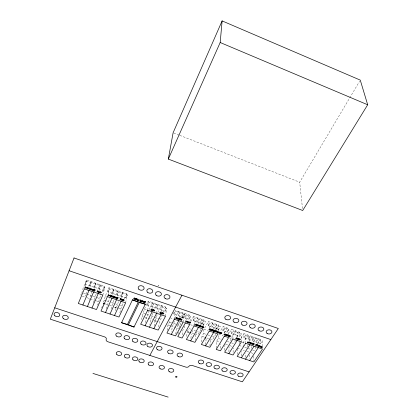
<?xml version="1.0" encoding="UTF-8"?>
<svg xmlns="http://www.w3.org/2000/svg" width="418" height="418" viewBox="0 0 418 418"><rect width="100%" height="100%" fill="white"/><g stroke="black" fill="none" stroke-linecap="round" stroke-linejoin="round"><path stroke-width="0.31" stroke-dasharray="2.09 1.57" d="M247.367 346.992L247.372 345.143M245.549 357.28L245.57 353.476M245.653 343.324L245.706 335.131L262.337 340.79L262.441 345.848M243.908 337.943L243.95 333.658L260.419 339.259L260.492 343.565L243.908 337.943L245.706 335.131M241.416 341.893L241.52 333.71L233.124 330.852L231.368 333.689L239.739 336.527L241.52 333.71M241.4 355.896L241.458 351.465M239.739 336.527L239.807 332.247L231.494 329.415L228.494 334.275M239.133 344.218L239.174 341.762M237.241 354.511L237.351 348.816M237.231 337.31L237.33 332.284L235.559 335.111L235.653 330.831L230.955 338.371L230.882 340.822M235.02 342.211L235.078 339.761M233.092 352.489L233.207 348.063M232.904 339.019L233.124 330.852M231.368 333.689L231.494 329.415M228.902 351.726L229.064 346.674M228.74 334.437L228.907 329.421L224.685 327.984L222.951 330.837L227.162 332.263L228.907 329.421M227.162 332.263L227.319 327.994L223.134 326.573L220.181 331.458M224.712 350.331L224.91 345.284M224.456 333.621L224.685 327.984M222.951 330.837L223.134 326.573M220.542 348.298L220.746 343.889M218.071 330.826L218.327 325.821L216.613 328.684L216.843 324.431L213.922 329.342M216.273 348.152L216.639 341.229L218.327 338.449L218.541 334.175L222.689 335.576L227.319 327.994M213.786 329.374L214.079 324.378L212.375 327.247L212.637 322.999L209.737 327.921M209.94 346.041L210.332 339.756M209.491 327.921L209.815 322.926L220.448 326.542L218.076 330.497M218.729 329.405L208.127 325.81L208.415 321.562L218.943 325.147L216.012 330.048M205.703 344.631L206.095 338.977M201.549 341.955L201.978 336.312L203.623 333.507L203.937 329.248L208.415 321.562M203.028 325.732L203.404 320.747L201.737 323.642L202.072 319.404L199.543 323.814M198.754 323.647L199.12 319.289L197.463 322.189L197.824 317.957L193.748 325.147M195.117 340.456L195.661 334.191L197.286 331.37L199.402 332.085M194.088 325.909L194.819 317.826L205.546 321.473L203.232 325.465M203.869 324.363L193.179 320.737L193.571 316.51L204.188 320.125L201.33 325.079M190.906 338.402L191.319 334.024M190.023 321.327L190.509 316.363L175.346 311.206L173.768 314.158L188.884 319.284L190.509 316.363M186.694 336.354L187.071 332.603M188.884 319.284L189.307 315.057L174.912 310.161M184.662 325.873L184.537 327.085L182.948 329.927L182.274 336.171M185.409 322.335L186.193 314.89L184.578 317.821L185.033 313.605L182.274 318.626M183.152 322.215L184.03 314.158L181.809 318.208M182.42 317.09L182.891 312.873L179.839 318.464M180.336 325.042L180.607 322.623M178.047 334.113L178.261 332.242M178.125 324.927L178.267 323.72M179.113 317.633L179.693 312.68L178.099 315.627L178.596 311.415L175.273 317.575M175.821 334.019L176.563 327.785L179.662 322.126M174.139 321.071L173.841 323.485L172.289 326.353L171.584 331.955M174.348 319.242L175.346 311.206M173.768 314.158L174.144 311.154M167.257 330.513L168.005 324.917L169.546 322.038L169.86 319.629M165.507 316.254L166.62 308.238L149.043 302.256L147.544 305.265L165.068 311.206L166.62 308.238M165.068 311.206L165.659 307.011L148.265 301.091C144.8 307.199 142.804 313.787 141.315 320.543M161.52 311.676L162.241 306.749L160.705 309.728L161.327 305.537L157.241 313.474M158.673 326.996L159.41 322.032L160.92 319.138L161.447 315.527M157.053 314.676L156.593 317.68L155.094 320.585M154.226 326.16L154.9 321.823M156.614 313.254L157.852 305.255L156.327 308.244L156.985 304.058L154.378 309.179M152.654 308.672L153.453 303.761L151.943 306.755L152.627 302.575L148.902 309.994M152.737 313.223L152.256 316.222L150.767 319.133L149.858 324.702M148.615 310.564L147.904 314.759L146.676 317.189M147.679 310.234L149.043 302.256M145.589 322.623L146.117 319.535M147.544 305.265L148.265 301.091M125.651 302.794L127.312 294.868L109.338 288.754L107.969 291.842L125.886 297.919L127.312 294.868M125.886 297.919L126.764 293.77L108.978 287.72L105.336 295.949L104.312 300.093L102.974 303.097M119.888 312.721L120.682 309.038L122.072 306.07L122.97 301.9M121.774 298.217L122.835 293.347L121.424 296.409L122.333 292.266L119.647 298.086M116.502 307.063L117.651 304.581L118.576 300.417M115.587 310.626L116 308.787M117.385 296.075L118.346 291.821L116.951 294.889L117.892 290.75L115.504 296.012M111.141 309.137L111.852 306.075L113.215 303.087L114.171 298.933M112.85 294.538L113.848 290.291L112.463 293.368L113.44 289.235L111.34 293.927M106.391 308.871L109.762 297.444M108.157 293.608L109.338 288.754M107.969 291.842L108.978 287.72M101.762 307.988L102.368 305.542M86.489 280.065L85.314 284.162L103.46 290.317L104.5 286.194L86.489 280.065L83.046 288.42L81.855 292.537M102.833 295.092L104.813 287.218L86.61 281.027L85.314 284.162M97.582 305.265L100.9 294.45M99.019 290.515L100.283 285.677L98.941 288.781L100.017 284.668L97.728 289.993M93.251 303.154L96.297 293.54M94.599 288.357L95.738 284.13L94.411 287.244L95.518 283.138L93.256 288.477M91.997 291.44L89.583 298.604M89.081 300.432L89.415 299.215M89.839 287.406L91.176 282.578L89.87 285.708L91.009 281.601L88.773 286.957M86.369 294.058L87.529 289.935M85.23 285.844L86.61 281.027M80.805 295.082L81.437 293.556M85.518 296.085L86.155 294.565M101.929 292.093L104.5 286.194M103.46 290.317L104.813 287.218M124.324 299.001L126.764 293.77M163.01 312.1L165.659 307.011M174.363 319.258L174.97 318.14M179.008 327.931L180.268 325.648L172.002 322.863M185.294 322.288L186.219 320.622M186.527 320.063L189.307 315.057M190.77 321.499L193.571 316.51M187.196 331.354L188.795 328.517L190.618 329.128M193.179 320.737L194.819 317.826M191.757 332.211L193.043 329.948L195.467 330.763M200.995 329.327L197.771 334.902L195.661 334.191M208.127 325.81L209.815 322.926M302.496 208.572L299.685 182.217L359.595 81.233M215.777 334.316L212.464 339.829L210.369 339.129M236.766 337.075L239.807 332.247M240.888 338.47L243.95 333.658M249.102 341.255L252.206 336.464L252.221 340.759L254.045 337.969L254.076 343.016M253.538 342.107L256.318 337.864L256.365 342.164L258.193 339.379L258.267 344.437M257.274 344.024L260.419 339.259M260.492 343.565L262.337 340.79M82.283 296.158L85.094 297.099M86.777 297.663L95.732 300.667M96.292 300.855L98.523 301.603M105.2 303.844L109.082 305.145M109.636 305.333L111.852 306.075M116.272 307.559L117.928 308.113M118.477 308.301L120.682 309.038M142.089 316.217L143.175 316.583M148.599 318.406L152.622 319.754M156.327 320.998L158.176 321.614M168.005 324.917L169.839 325.528M170.455 325.737L178.695 328.501M192.04 332.979L193.847 333.585M201.978 336.312L204.381 337.117M206.779 337.922L208.577 338.523M216.639 341.229L219.612 342.227M225.553 344.218L227.92 345.017M229.696 345.608L232.058 346.402M237.367 348.184L240.893 349.364M243.239 350.153L244.415 350.55M246.756 351.334L249.682 352.317M250.852 352.708L253.768 353.685M83.548 293.107L92.556 296.137M93.115 296.325L95.361 297.083M97.044 297.647L99.845 298.588M104.312 300.093L105.984 300.652M106.538 300.84L108.769 301.592M111.549 302.527L114.877 303.646M115.431 303.834L117.651 304.581M120.415 305.511L122.072 306.07M143.546 313.291L146.269 314.211M146.817 314.393L148.991 315.125M151.164 315.856L153.881 316.771M154.425 316.954L160.92 319.138M169.546 322.038L171.385 322.659M203.623 333.507L206.032 334.316M207.835 334.922L210.839 335.931M212.563 336.511L214.136 337.044M218.327 338.449L222.501 339.855M227.267 341.459L230.83 342.661M231.42 342.859L233.793 343.653M239.117 345.446L242.654 346.637M246.772 348.022L243.245 346.835L243.286 342.535L248.083 335.064L248.073 339.353L249.88 336.553L249.88 340.968M247.947 348.419L251.469 349.605M252.639 349.997L254.98 350.786M105.336 295.949L106.444 296.32M144.283 309.101L147.993 310.355M170.1 317.816L173.757 319.054M183.774 322.435L184.986 322.848M190.42 324.681L193.435 325.7M203.937 329.248L208.122 330.659M229.189 337.77L232.136 338.768M242.116 342.138L244.452 342.927M173.721 132.997L179.17 135.124M179.777 135.359L299.685 182.217M255.529 346.668L255.555 349.751M253.783 356.225L253.815 360.671M251.458 346.522L251.464 348.372M249.682 354.856L249.682 358.66M215.139 329.039A0.758 0.549 3.6 0 0 216.357 328.72A0.758 0.549 3.6 0 0 215.322 328.104A0.758 0.549 3.6 0 0 215.139 329.039M200.441 324.06A0.763 0.554 4.7 0 0 201.654 323.736A0.763 0.554 4.7 0 0 200.609 323.114A0.763 0.554 4.7 0 0 200.441 324.06M181.36 317.596A0.768 0.559 6.2 0 0 182.572 317.267A0.768 0.559 6.2 0 0 181.506 316.635A0.768 0.559 6.2 0 0 181.36 317.596"/><path stroke-width="0.63" d="M168.323 159.075L220.192 42.511L222.115 20.9L360.264 80.11L367.688 104.772L302.705 210.5L168.323 159.075L173.115 132.757L222.115 20.9M82.868 304.999L88.997 290.421M87.419 306.519L93.622 291.978M91.96 308.029L98.23 293.535M105.508 312.544L111.993 298.186M110.002 314.038L116.559 299.727M114.485 315.533L121.11 301.263M121.554 322.706L132.381 300.019M134.073 326.86L145.208 304.367M145.062 325.716L152.152 311.744M149.456 327.179L156.614 313.254M153.84 328.642L161.066 314.754M149.858 355.41L181.945 295.218M171.27 334.447L178.752 320.731M190.671 340.905L198.445 327.378M205.614 345.885L213.603 332.498M228.839 353.618L237.168 340.456M241.374 357.798L249.88 344.751M252.676 343.559L252.169 343.742L252.77 343.946L252.838 343.361A1.019 0.726 1 0 0 252.425 343.173L252.111 343.141A0.637 0.455 1 0 0 251.829 343.199L251.406 343.779A0.664 0.475 1 0 0 251.495 343.988C253.742 344.881 250.575 343.465 252.488 343.403A0.664 0.475 1 0 1 252.66 343.539M245.533 359.182L254.102 346.177M249.682 360.562L258.308 347.598M158.751 285.468L158.401 285.421M92.948 373.415L168.141 397.1M54.721 307.8L249.076 371.884M69.095 270.733L270.843 339.588M220.192 42.511L367.688 104.772M258.444 345.42C256.532 345.477 259.688 346.888 257.451 346A0.664 0.47 0.6 0 1 257.363 345.796L257.791 345.216A0.637 0.449 0.6 0 1 258.068 345.158L258.381 345.19A1.019 0.726 0.6 0 1 258.799 345.378L258.721 345.958L258.12 345.759L258.632 345.576A0.664 0.47 0.6 0 0 258.428 345.399M237.356 338.946C238.203 339.834 238.516 339.5 237.685 338.909C238.098 338.183 239.457 339.27 238.265 338.387A0.643 0.46 1.9 0 0 237.863 338.402A0.674 0.486 1.9 0 0 237.628 338.517L237.356 338.946M205.06 337.817C205.787 338.961 206.126 336.908 205.06 337.817M261.36 347.18C262.316 348.346 263.643 345.649 261.36 347.18M254.275 343.972L253.125 344.364L253.736 344.698L252.843 344.385L253.961 344.056L253.094 343.805L253.329 343.638L254.275 343.972M152.136 309.858L151.781 310.245L150.814 309.978L151.347 308.928L152.136 309.858M153.406 309.623L153.396 310.851L153.082 310.746L153.119 309.848L152.032 310.391L153.406 309.623M199.935 326.218C200.901 327.466 200.953 324.833 199.935 326.218M142.663 300.96L142.277 301.89L141.979 301.786L142.136 300.788L141.096 301.488L141.676 300.563L142.663 300.96M161.066 312.878L160.711 313.265L159.744 312.998L160.287 311.953L161.066 312.878M162.336 312.643L162.315 313.866L162.001 313.761L162.048 312.868L160.956 313.406L162.336 312.643M162.539 313.672C163.454 315.067 163.396 312.742 163.793 313.359L163.893 313.171C162.032 311.922 163.903 314.639 162.539 313.672M219.022 332.671C219.967 333.904 220.056 331.307 219.022 332.671M178.988 318.333L178.941 319.545L178.632 319.441L178.695 318.553L177.598 319.091L178.988 318.333M226.295 335.131C227.235 336.359 227.34 333.773 226.295 335.131M230.041 335.926C230.031 336.793 228.442 336.38 229.56 335.654L230.041 335.926M111.778 296.341C111.758 296.932 110.639 296.675 110.786 296.143C112.285 297.37 110.054 294.23 112.102 295.704L111.444 295.704L111.778 296.341M216.378 330.988L216.325 332.179L217.799 331.469L216.028 330.868L215.129 331.072L215.38 330.654L215.092 330.554L214.491 331.563C216.127 332.462 215.354 331.093 216.367 330.983M202.281 326.495L201.863 327.294L202.15 327.388C203.608 326.254 201.063 325.45 201.016 327.007L201.795 326.338L202.281 326.495M188.967 322.367L188.602 322.748L187.651 322.487L188.22 321.463L188.967 322.367M239.869 339.249C239.848 340.111 238.265 339.703 239.394 338.977L239.869 339.249M198.728 325.016L198.654 326.207L198.351 326.103L198.43 325.23L197.327 325.758L198.728 325.016M216.644 331.558L216.613 331.996L217.031 331.688L216.644 331.558M93.444 289.69C90.847 289.742 94.651 291.053 92.644 290.108C95.403 290.024 91.187 288.671 93.444 289.69M226.054 334.452L225.474 335.168L224.403 334.912L225.015 333.914L226.054 334.452M98 291.231C95.367 291.252 99.218 292.605 97.195 291.644C99.954 291.565 95.748 290.217 98 291.231M101.193 292.36L100.754 292.976L99.63 292.736L100.106 291.644L101.193 292.36M251.108 343.016L250.648 343.784L250.931 343.878C252.446 342.786 249.933 342.008 249.823 343.507L250.633 342.865L251.108 343.016M116.439 297.47C113.821 297.491 117.62 298.828 115.629 297.877C118.383 297.804 114.213 296.461 116.439 297.47M120.938 298.99C118.336 299.016 122.072 300.302 120.149 299.44C122.787 299.304 118.796 298.003 120.938 298.99M248.663 342.561L248.276 342.922L247.351 342.671L247.989 341.684L248.663 342.561M124.089 300.103L123.634 300.714L122.521 300.474L123.023 299.398L124.089 300.103M199.637 326.097L199.621 326.228A0.721 0.522 4.7 0 0 199.731 326.5L200.394 326.771A0.664 0.486 4.7 0 0 200.802 326.693C201.967 325.983 199.909 324.985 199.637 326.097M209.063 329.306L209.052 329.457A0.674 0.486 4 0 0 209.152 329.671L209.883 329.969A0.522 0.381 4 0 0 210.238 329.865L209.361 329.478L210.123 329.07A0.674 0.491 4 0 1 210.322 329.232L209.815 329.421L210.437 329.63L210.479 329.029A1.029 0.747 4 0 0 210.05 328.83L209.731 328.799A0.643 0.465 4 0 0 209.449 328.861L209.063 329.306M143.808 301.456C141.185 301.472 144.947 302.804 142.982 301.864C145.741 301.791 141.603 300.453 143.808 301.456M100.874 292.302C100.853 293.18 99.343 292.668 100.33 291.931L100.874 292.302M218.729 332.55L218.708 332.686A0.716 0.517 3.3 0 0 218.813 332.947L219.466 333.224A0.664 0.481 3.3 0 0 219.873 333.146C221.054 332.441 219.011 331.453 218.729 332.55M226.002 335.011L225.981 335.142A0.716 0.517 2.8 0 0 226.081 335.408L226.734 335.68A0.664 0.475 2.8 0 0 227.141 335.602C228.327 334.907 226.295 333.919 226.002 335.011M123.77 300.046C123.733 300.918 122.239 300.406 123.237 299.685L123.77 300.046M187.536 321.52C185.012 321.536 188.549 322.848 186.71 321.865C189.458 321.87 185.367 320.533 187.536 321.52M190.561 322.591L190.07 323.171L188.988 322.942L189.563 321.912L190.561 322.591M85.831 287.626C85.183 288.169 85.241 286.884 85.831 287.626M221.446 333.449L221.028 333.736L220.082 333.449L220.694 332.446L220.976 332.545L220.72 332.963L221.958 332.88L221.206 333.156L221.446 333.449M134.748 298.927L134.1 298.901L134.748 298.927M99.223 292.156C98.575 292.694 98.643 291.419 99.223 292.156M108.91 295.432C108.262 295.97 108.33 294.695 108.91 295.432M92.273 289.272L91.939 290.134L91.631 290.029L91.735 289.005L91.035 289.831L90.727 289.726L91.26 288.781L92.273 289.272M237.131 338.752L236.708 339.04L235.773 338.758L236.395 337.765L236.677 337.859L236.416 338.272L237.654 338.188L236.896 338.465L237.131 338.752M103.465 303.661C103.941 304.973 104.761 302.935 103.465 303.661M122.134 299.905C121.481 300.438 121.56 299.173 122.134 299.905M135.024 298.489L134.303 298.473L134.439 298.186L135.024 298.489M115.049 307.549C115.509 308.85 116.35 306.828 115.049 307.549M230.344 336.051L229.827 336.61L228.761 336.385L229.383 335.388L230.344 336.051M86.16 287.688L85.831 288.007L84.828 287.73L85.288 286.628L86.16 287.688M190.253 322.534C190.159 323.365 188.711 322.874 189.756 322.184L190.253 322.534M135.035 299.032L133.713 298.98L134.225 297.903L135.27 298.327L135.035 299.032M115.284 297.057L114.929 297.909L114.626 297.804L114.751 296.796L113.733 297.501L114.286 296.571L115.284 297.057M240.167 339.374L239.65 339.933L238.589 339.709L239.216 338.716L240.167 339.374M99.552 292.219L99.218 292.532L98.225 292.26L98.695 291.168L99.552 292.219M151.812 309.884C151.154 310.407 151.259 309.163 151.812 309.884M109.239 295.495L108.899 295.808L107.912 295.536L108.393 294.45L109.239 295.495M145.903 317.894C146.331 319.174 147.209 317.184 145.903 317.894M160.742 312.904C160.084 313.422 160.193 312.189 160.742 312.904M154.764 320.867C155.177 322.137 156.071 320.162 154.764 320.867M122.458 299.967L122.119 300.276L121.131 300.004L121.633 298.927L122.458 299.967M188.643 322.393C187.938 322.9 188.137 321.698 188.643 322.393M225.422 334.865L224.79 334.844L225.422 334.865M187.834 331.955C188.21 333.198 189.14 331.265 187.834 331.955M189.997 332.681C190.373 333.925 191.308 331.991 189.997 332.681M225.736 334.457L225.036 334.447L225.197 334.175L225.736 334.457M74.049 257.963L50.312 319.174L104.568 336.871A2.571 1.797 11.2 0 1 106.219 339.322A2.565 1.797 10.9 0 0 107.865 341.757L185.78 367.088A2.498 1.729 5.5 0 0 189.009 366.283A2.492 1.724 5.1 0 1 192.249 365.473L242.372 381.822L278.32 328.496L74.049 257.963M215.547 331.516L214.878 331.49L215.547 331.516M221.138 333.407L220.469 333.376L221.138 333.407M84.363 288.854L78.307 303.484L96.49 309.539L102.833 295.092L84.363 288.854M87.874 288.232L87.79 288.42A0.888 0.653 13.9 0 1 88.078 288.728L88.344 288.927L88.804 287.819L88.517 287.72L88.182 288.514A1.045 0.768 13.9 0 0 87.963 288.295L87.874 288.232M89.896 288.19L89.436 289.287L90.476 289.643L89.823 289.209L90.643 288.974L90.011 288.76L90.204 288.295L89.896 288.19M94.139 289.627L93.674 290.719L94.797 291.1L94.06 290.641L95.001 290.468L94.238 290.212L94.369 289.914L95.294 290.014L94.139 289.627M248.339 342.582C247.623 343.068 247.869 341.908 248.339 342.582M236.828 338.711L236.16 338.685L236.828 338.711M107.421 296.639L101.004 311.039L118.958 317.022L125.651 302.794L107.421 296.639M112.949 295.991L112.458 297.073L113.487 297.417L112.844 296.989L113.67 296.764L113.043 296.55L113.252 296.09L112.949 295.991M117.134 297.407L116.643 298.483L117.751 298.86L117.024 298.405L117.97 298.238L117.218 297.987L117.353 297.689L118.273 297.794L117.134 297.407M121.434 322.665L134.115 327.075L128.399 324.781L139.22 302.548L145.422 304.231L132.339 299.795L138.212 302.209L127.422 324.452L121.434 322.665M136.696 299.784L137.788 300.364L137.438 300.035L137.872 299.142L137.569 299.037L137.135 299.931L136.696 299.784M137.966 300.213L139.058 300.798L138.708 300.464L139.142 299.57L138.839 299.471L138.405 300.364L137.966 300.213M140.354 299.983L139.831 301.059L140.85 301.404L140.218 300.981L141.054 300.756L140.432 300.542L140.652 300.087L140.354 299.983M144.503 301.394L143.975 302.465L145.072 302.841L144.362 302.386L145.312 302.219L144.571 301.968L144.712 301.676L145.631 301.775L144.503 301.394M147.679 310.234L140.657 324.248L158.213 330.095L165.507 316.254L147.679 310.234M153.782 310.464L153.693 310.647A0.862 0.632 8.5 0 1 153.949 310.94L154.2 311.128L154.738 310.072L154.456 309.978L154.07 310.736A1.019 0.747 8.5 0 0 153.871 310.527L153.782 310.464M174.348 319.242L166.928 333L175.602 335.889L183.152 322.215L174.348 319.242M176.276 317.419L175.717 318.453L176.004 318.553L176.568 317.518L176.276 317.419M176.851 317.612L176.286 318.647L177.54 318.25L177.164 318.944L177.436 319.033L177.995 317.999L176.757 318.38L177.117 317.701L176.851 317.612M179.468 318.824L179.907 319.206L179.468 318.824M180.315 318.782L179.75 319.817L180.043 319.916L180.607 318.882L180.315 318.782M180.889 318.981L180.325 320.01L181.574 319.618L181.198 320.308L181.469 320.397L182.034 319.368L180.79 319.744L181.161 319.07L180.889 318.981M185.341 322.957L177.76 336.605L182.076 338.042L189.72 324.436L185.341 322.957M194.088 325.909L186.376 339.479L194.955 342.332L202.787 328.846L194.088 325.909M196.047 324.107L195.467 325.131L195.755 325.225L196.335 324.206L196.047 324.107M196.617 324.3L196.032 325.319L197.286 324.932L196.899 325.612L197.165 325.706L197.751 324.687L196.502 325.058L196.883 324.389L196.617 324.3M199.198 325.502L199.626 325.878L199.198 325.502M202.453 327.284L203.482 327.843L203.164 327.524L203.655 326.683L203.362 326.583L202.876 327.43L202.453 327.284M209.287 331.04L201.356 344.469L209.862 347.301L217.914 333.956L209.287 331.04M211.022 329.175L210.421 330.183L211.471 330.539L210.808 330.11L211.754 329.959L211.043 329.718L211.205 329.441L212.098 329.541L211.022 329.175M212.344 329.624L211.748 330.633L213.008 330.251L212.605 330.925L212.872 331.014L213.473 330.006L212.219 330.372L212.61 329.713L212.344 329.624M213.776 330.105L213.175 331.113L214.22 331.469L213.561 331.04L214.507 330.889L213.797 330.648L213.959 330.372L214.852 330.471L213.776 330.105M217.344 332.32L218.363 332.869L218.05 332.561L218.551 331.725L218.269 331.626L217.762 332.462L217.344 332.32M224.356 336.129L216.21 349.411L220.427 350.817L228.636 337.577L224.356 336.129M227.967 334.912L227.35 335.91L228.615 335.529L228.202 336.197L228.463 336.286L229.08 335.288L227.831 335.649L228.228 335.001L227.967 334.912M232.904 339.019L224.638 352.222L233.03 355.018L241.416 341.893L232.904 339.019M245.653 343.324L237.205 356.408L253.825 361.941L262.504 349.014L245.653 343.324M249.29 342.128L248.658 343.1L249.462 342.389L250.267 342.457L249.29 342.128M256.119 344.437L255.476 345.409L256.286 344.698L257.091 344.766L256.119 344.437M257.284 344.829L256.636 345.806L257.561 344.923L257.284 344.829M259.327 345.524L258.679 346.501L259.212 346.209L259.761 346.397L259.505 346.778L259.782 346.872L260.43 345.895L259.322 346.047L259.609 345.618L259.327 345.524M260.08 346.773L261.067 347.306L260.769 347.003L261.307 346.193L260.487 346.909L260.08 346.773M87.148 287.589L86.092 288.159L87.096 287.239L87.419 287.354L87.508 288.639L87.184 288.524L87.148 287.589M110.221 295.395L109.155 295.954L110.18 295.056L110.504 295.165L110.556 296.43L110.232 296.32L110.221 295.395M136.315 299.11L135.918 299.44L135.907 298.969L136.315 299.11M136.749 298.76L135.902 298.755L135.578 298.363L135.641 299.638L137.073 298.87L136.749 298.76M116.925 354.642A2.774 1.918 9.9 0 0 121.596 354.391A2.774 1.918 9.9 0 0 118.435 351.601A2.774 1.918 9.9 0 0 116.925 354.642M124.972 357.238A2.764 1.912 9.4 0 0 129.637 356.993A2.764 1.912 9.4 0 0 126.508 354.213A2.764 1.912 9.4 0 0 124.972 357.238M133.055 359.846A2.759 1.907 8.8 0 0 137.721 359.6A2.759 1.907 8.8 0 0 134.622 356.836A2.759 1.907 8.8 0 0 133.055 359.846M139.393 361.889A2.754 1.897 8.4 0 0 144.053 361.643A2.754 1.897 8.4 0 0 140.981 358.89A2.754 1.897 8.4 0 0 139.393 361.889M148.761 364.909A2.743 1.891 7.8 0 0 153.416 364.668A2.743 1.891 7.8 0 0 150.381 361.931A2.743 1.891 7.8 0 0 148.761 364.909M160.178 368.791A2.733 1.881 7 0 0 164.467 367.715A2.733 1.881 7 0 0 160.637 365.567A2.733 1.881 7 0 0 160.178 368.791M169.483 371.785A2.722 1.871 6.4 0 0 173.778 370.719A2.722 1.871 6.4 0 0 169.974 368.587A2.722 1.871 6.4 0 0 169.483 371.785M124.71 338.773A2.827 2.001 9.8 0 0 129.481 338.502A2.827 2.001 9.8 0 0 126.278 335.602A2.827 2.001 9.8 0 0 124.71 338.773M132.903 341.454A2.821 1.991 9.2 0 0 137.668 341.187A2.821 1.991 9.2 0 0 134.502 338.303A2.821 1.991 9.2 0 0 132.903 341.454M157.649 349.772A2.795 1.97 7.4 0 0 162.038 348.633A2.795 1.97 7.4 0 0 158.108 346.391A2.795 1.97 7.4 0 0 157.649 349.772M141.127 344.15A2.811 1.985 8.6 0 0 145.892 343.889A2.811 1.985 8.6 0 0 142.757 341.015A2.811 1.985 8.6 0 0 141.127 344.15M147.58 346.261A2.806 1.975 8.1 0 0 152.34 346A2.806 1.975 8.1 0 0 149.231 343.141A2.806 1.975 8.1 0 0 147.58 346.261M168.731 353.398A2.785 1.954 6.6 0 0 173.125 352.275A2.785 1.954 6.6 0 0 169.233 350.049A2.785 1.954 6.6 0 0 168.731 353.398M178.199 356.502A2.78 1.944 6 0 0 182.598 355.384A2.78 1.944 6 0 0 178.737 353.168A2.78 1.944 6 0 0 178.199 356.502M175.921 377.114A0.69 0.47 6 0 0 177.007 376.843A0.69 0.47 6 0 0 176.046 376.31A0.69 0.47 6 0 0 175.921 377.114M199.318 363.414A2.764 1.923 4.5 0 0 203.733 362.317A2.764 1.923 4.5 0 0 199.94 360.133A2.764 1.923 4.5 0 0 199.318 363.414M207.171 365.985A2.754 1.912 4 0 0 211.586 364.898A2.754 1.912 4 0 0 207.824 362.725A2.754 1.912 4 0 0 207.171 365.985M222.768 371.095A2.743 1.897 3 0 0 227.193 370.019A2.743 1.897 3 0 0 223.484 367.866A2.743 1.897 3 0 0 222.768 371.095M230.971 373.781A2.738 1.886 2.5 0 0 235.402 372.71A2.738 1.886 2.5 0 0 231.718 370.573A2.738 1.886 2.5 0 0 230.971 373.781M238.683 376.305A2.733 1.876 2 0 0 243.114 375.244A2.733 1.876 2 0 0 239.457 373.112A2.733 1.876 2 0 0 238.683 376.305M214.988 368.545A2.748 1.902 3.5 0 0 219.408 367.464A2.748 1.902 3.5 0 0 215.672 365.301A2.748 1.902 3.5 0 0 214.988 368.545M54.868 315.794A2.916 2.059 14.8 0 0 59.675 315.496A2.916 2.059 14.8 0 0 56.19 312.471A2.916 2.059 14.8 0 0 54.868 315.794M63.39 318.584A2.905 2.053 14.2 0 0 68.191 318.291A2.905 2.053 14.2 0 0 64.743 315.276A2.905 2.053 14.2 0 0 63.39 318.584M156.144 295.192A2.983 2.231 8.4 0 0 161.212 294.868A2.983 2.231 8.4 0 0 157.936 291.665A2.983 2.231 8.4 0 0 156.144 295.192M147.528 292.239A2.989 2.242 9.2 0 0 152.601 291.91A2.989 2.242 9.2 0 0 149.289 288.692A2.989 2.242 9.2 0 0 147.528 292.239M138.875 289.272A2.999 2.252 9.9 0 0 143.949 288.942A2.999 2.252 9.9 0 0 140.6 285.703A2.999 2.252 9.9 0 0 138.875 289.272M116.476 336.077A2.837 2.006 10.4 0 0 121.251 335.806A2.837 2.006 10.4 0 0 118.017 332.89A2.837 2.006 10.4 0 0 116.476 336.077M234.111 322.153A2.916 2.137 2 0 0 238.835 320.914A2.916 2.137 2 0 0 234.921 318.516A2.916 2.137 2 0 0 234.111 322.153M225.877 319.331A2.921 2.147 2.6 0 0 230.595 318.088A2.921 2.147 2.6 0 0 226.655 315.668A2.921 2.147 2.6 0 0 225.877 319.331M242.309 324.964A2.91 2.121 1.4 0 0 247.033 323.731A2.91 2.121 1.4 0 0 243.151 321.343A2.91 2.121 1.4 0 0 242.309 324.964M267.139 333.47A2.895 2.09 -0.4 0 0 271.878 332.268A2.895 2.09 -0.4 0 0 268.079 329.917A2.895 2.09 -0.4 0 0 267.139 333.47M250.466 327.759A2.905 2.111 0.8 0 0 255.194 326.536A2.905 2.111 0.8 0 0 251.338 324.159A2.905 2.111 0.8 0 0 250.466 327.759M259.061 330.701A2.9 2.1 0.2 0 0 263.795 329.494A2.9 2.1 0.2 0 0 259.97 327.127A2.9 2.1 0.2 0 0 259.061 330.701M165.277 298.562A2.973 2.221 7.6 0 0 169.959 297.255A2.973 2.221 7.6 0 0 165.8 294.747A2.973 2.221 7.6 0 0 165.277 298.562"/></g></svg>
